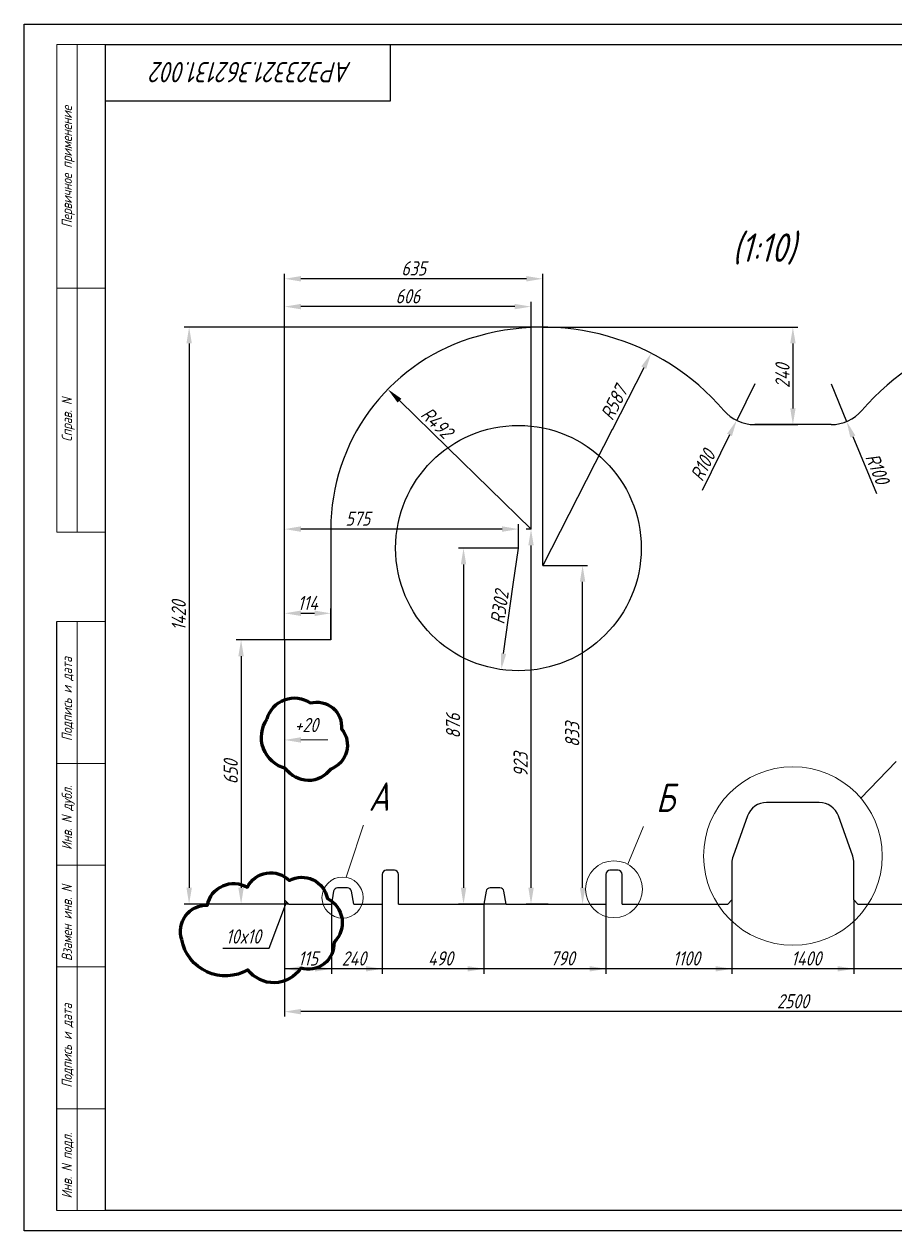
# Model space of a CAD drawing. Header units: millimetres. Extents: x -37087 to -34537, y -441 to 3013.
# Drawn here: x -36047 to -35832.9, y 2682.4 to 2979.4 of the extents above; entities that cross this region are included whole.
import ezdxf
from ezdxf.enums import TextEntityAlignment as Align

# ---------------------------------------------------------------- set-up
doc = ezdxf.new("R2010")
doc.units = ezdxf.units.MM
doc.header["$PDSIZE"] = -1
doc.linetypes.add('K5LT_THIN', pattern=[0])
doc.linetypes.add('SLD-Сплошная', pattern=[0])
for name, color, linetype in [('Frame', 6, 'Continuous'), ('ОСНОВНАЯ_НАДПИСЬ', 7, 'SLD-Сплошная'), ('ЧЕРТЕЖ', 7, 'Continuous')]:
    doc.layers.add(name, color=color, linetype=linetype)
doc.layers.add('Системный слой (1)', color=7, linetype='Continuous', true_color=0x909090)
doc.styles.add('SLDTEXTSTYLE0', font='ГОСТ тип А наклонный.ttf')
doc.styles.get("Standard").update_dxf_attribs({"font": 'ГОСТ тип А наклонный.ttf'})
doc.styles.add('ГОСТ', font='ГОСТ тип А.ttf', dxfattribs={"oblique": 15})
doc.dimstyles.new('dim1', dxfattribs={"dimtxt": 3.5, "dimasz": 4, "dimexe": 1.2, "dimexo": 0, "dimgap": 0.8, "dimtad": 1, "dimdec": 0, "dimdsep": 46, "dimtxsty": 'Standard', "dimcen": 5, "dimadec": 0, "dimazin": 0, "dimtfac": 1, "dimtdec": 0, "dimtmove": 0, "dimatfit": 3, "dimfxl": 1, "dimtolj": 1, "dimtzin": 0, "dimarcsym": 0})

# ---------------------------------------------------------------- blocks, each defined once
blk = doc.blocks.new('*D7245')
at = {"color": 0, "lineweight": -2}
for p, q in [((-35982.94, 2763.79), (-35982.94, 2745.65)), ((-35971.44, 2762.79), (-35971.44, 2745.65)), ((-35975.44, 2746.85), (-35978.94, 2746.85))]:
    blk.add_line(p, q, dxfattribs=at)
at = {"color": 0}
for points in [[(-35978.94, 2747.51), (-35978.94, 2746.18), (-35982.94, 2746.85)], [(-35975.44, 2746.18), (-35975.44, 2747.51), (-35971.44, 2746.85)]]:
    blk.add_solid(points, dxfattribs=at)
at = {"layer": 'Defpoints', "color": 0}
for p in [(-35982.94, 2763.79), (-35971.44, 2762.79), (-35982.94, 2746.85)]:
    blk.add_point(p, dxfattribs=at)
at = {"color": 0, "insert": (-35977.19, 2749.4), "char_height": 3.5, "attachment_point": 5}
blk.add_mtext('\\A1;115', dxfattribs=at)
blk = doc.blocks.new('*D7246')
at = {"color": 0, "lineweight": -2}
for p, q in [((-35982.94, 2763.79), (-35982.94, 2745.65)), ((-35958.94, 2762.79), (-35958.94, 2745.65)), ((-35962.94, 2746.85), (-35982.94, 2746.85))]:
    blk.add_line(p, q, dxfattribs=at)
at = {"color": 0}
blk.add_solid([(-35962.94, 2746.18), (-35962.94, 2747.51), (-35958.94, 2746.85)], dxfattribs=at)
at = {"layer": 'Defpoints', "color": 0}
for p in [(-35982.94, 2763.79), (-35958.94, 2762.79), (-35982.94, 2751.67)]:
    blk.add_point(p, dxfattribs=at)
at = {"color": 0, "insert": (-35965.89, 2749.4), "char_height": 3.5, "attachment_point": 5}
blk.add_mtext('\\A1;240', dxfattribs=at)
blk = doc.blocks.new('_None')
blk = doc.blocks.new('*D7247')
at = {"color": 0, "lineweight": -2}
for p, q in [((-35982.94, 2763.79), (-35982.94, 2745.65)), ((-35933.94, 2762.79), (-35933.94, 2745.65)), ((-35937.94, 2746.85), (-35982.94, 2746.85))]:
    blk.add_line(p, q, dxfattribs=at)
at = {"color": 0}
blk.add_solid([(-35937.94, 2746.18), (-35937.94, 2747.51), (-35933.94, 2746.85)], dxfattribs=at)
at = {"layer": 'Defpoints', "color": 0}
for p in [(-35982.94, 2763.79), (-35933.94, 2762.79), (-35982.94, 2746.85)]:
    blk.add_point(p, dxfattribs=at)
at = {"color": 0, "insert": (-35944.61, 2749.4), "char_height": 3.5, "attachment_point": 5}
blk.add_mtext('\\A1;490', dxfattribs=at)
blk = doc.blocks.new('*D7248')
at = {"color": 0, "lineweight": -2}
for p, q in [((-35982.94, 2763.79), (-35982.94, 2745.65)), ((-35903.94, 2762.79), (-35903.94, 2745.65)), ((-35907.94, 2746.85), (-35982.94, 2746.85))]:
    blk.add_line(p, q, dxfattribs=at)
at = {"color": 0}
blk.add_solid([(-35907.94, 2746.18), (-35907.94, 2747.51), (-35903.94, 2746.85)], dxfattribs=at)
at = {"layer": 'Defpoints', "color": 0}
for p in [(-35982.94, 2763.79), (-35903.94, 2762.79), (-35982.94, 2746.85)]:
    blk.add_point(p, dxfattribs=at)
at = {"color": 0, "insert": (-35914.61, 2749.42), "char_height": 3.5, "attachment_point": 5}
blk.add_mtext('\\A1;790', dxfattribs=at)
blk = doc.blocks.new('*D7249')
at = {"color": 0, "lineweight": -2}
for p, q in [((-35982.94, 2763.79), (-35982.94, 2745.65)), ((-35872.94, 2763.79), (-35872.94, 2745.65)), ((-35876.94, 2746.85), (-35982.94, 2746.85))]:
    blk.add_line(p, q, dxfattribs=at)
at = {"color": 0}
blk.add_solid([(-35876.94, 2746.18), (-35876.94, 2747.51), (-35872.94, 2746.85)], dxfattribs=at)
at = {"layer": 'Defpoints', "color": 0}
for p in [(-35982.94, 2763.79), (-35872.94, 2763.79), (-35982.94, 2746.85)]:
    blk.add_point(p, dxfattribs=at)
at = {"color": 0, "insert": (-35884.14, 2749.4), "char_height": 3.5, "attachment_point": 5}
blk.add_mtext('\\A1;1100', dxfattribs=at)
blk = doc.blocks.new('D28')
at = {"color": 0, "lineweight": -2}
for p, q in [((-35982.94, 2763.79), (-35982.94, 2745.65)), ((-35842.94, 2763.79), (-35842.94, 2745.65)), ((-35846.94, 2746.85), (-35982.94, 2746.85))]:
    blk.add_line(p, q, dxfattribs=at)
at = {"color": 0}
blk.add_solid([(-35846.94, 2746.18), (-35846.94, 2747.51), (-35842.94, 2746.85)], dxfattribs=at)
at = {"layer": 'Defpoints', "color": 0}
for p in [(-35982.94, 2763.79), (-35842.94, 2763.79), (-35982.94, 2746.85)]:
    blk.add_point(p, dxfattribs=at)
at = {"color": 0, "insert": (-35854.67, 2749.4), "char_height": 3.5, "attachment_point": 5}
blk.add_mtext('\\A1;1400', dxfattribs=at)
blk = doc.blocks.new('*D7250')
at = {"color": 0, "lineweight": -2}
for p, q in [((-35982.94, 2763.79), (-35982.94, 2745.65)), ((-35815.94, 2762.79), (-35815.94, 2745.65)), ((-35819.94, 2746.85), (-35982.94, 2746.85))]:
    blk.add_line(p, q, dxfattribs=at)
at = {"color": 0}
blk.add_solid([(-35819.94, 2746.18), (-35819.94, 2747.51), (-35815.94, 2746.85)], dxfattribs=at)
at = {"layer": 'Defpoints', "color": 0}
for p in [(-35982.94, 2763.79), (-35815.94, 2762.79), (-35982.94, 2746.85)]:
    blk.add_point(p, dxfattribs=at)
at = {"color": 0, "insert": (-35827.67, 2749.42), "char_height": 3.5, "attachment_point": 5}
blk.add_mtext('\\A1;1670', dxfattribs=at)
blk = doc.blocks.new('*D7251')
at = {"color": 0, "lineweight": -2}
for p, q in [((-35982.94, 2763.79), (-35982.94, 2745.65)), ((-35787.44, 2762.79), (-35787.44, 2745.65)), ((-35791.44, 2746.85), (-35982.94, 2746.85))]:
    blk.add_line(p, q, dxfattribs=at)
at = {"color": 0}
blk.add_solid([(-35791.44, 2746.18), (-35791.44, 2747.51), (-35787.44, 2746.85)], dxfattribs=at)
at = {"layer": 'Defpoints', "color": 0}
for p in [(-35982.94, 2763.79), (-35787.44, 2762.79), (-35982.94, 2746.85)]:
    blk.add_point(p, dxfattribs=at)
at = {"color": 0, "insert": (-35798.77, 2749.4), "char_height": 3.5, "attachment_point": 5}
blk.add_mtext('\\A1;1955', dxfattribs=at)
blk = doc.blocks.new('*D7252')
at = {"color": 0, "lineweight": -2}
for p, q in [((-35982.94, 2763.79), (-35982.94, 2745.65)), ((-35760.94, 2762.79), (-35760.94, 2745.65)), ((-35764.94, 2746.85), (-35982.94, 2746.85))]:
    blk.add_line(p, q, dxfattribs=at)
at = {"color": 0}
blk.add_solid([(-35764.94, 2746.18), (-35764.94, 2747.51), (-35760.94, 2746.85)], dxfattribs=at)
at = {"layer": 'Defpoints', "color": 0}
for p in [(-35982.94, 2763.79), (-35760.94, 2762.79), (-35982.94, 2746.85)]:
    blk.add_point(p, dxfattribs=at)
at = {"color": 0, "insert": (-35773.2, 2749.4), "char_height": 3.5, "attachment_point": 5}
blk.add_mtext('\\A1;2220', dxfattribs=at)
blk = doc.blocks.new('*D7253')
at = {"color": 0, "lineweight": -2}
for p, q in [((-35982.94, 2763.79), (-35982.94, 2745.65)), ((-35749.94, 2762.79), (-35749.94, 2745.65)), ((-35753.94, 2746.85), (-35982.94, 2746.85))]:
    blk.add_line(p, q, dxfattribs=at)
at = {"color": 0}
blk.add_solid([(-35753.94, 2746.18), (-35753.94, 2747.51), (-35749.94, 2746.85)], dxfattribs=at)
at = {"layer": 'Defpoints', "color": 0}
for p in [(-35982.94, 2763.79), (-35749.94, 2762.79), (-35982.94, 2746.85)]:
    blk.add_point(p, dxfattribs=at)
at = {"color": 0, "insert": (-35755.47, 2749.4), "char_height": 3.5, "attachment_point": 5}
blk.add_mtext('\\A1;2330', dxfattribs=at)
blk = doc.blocks.new('*D7254')
at = {"color": 0, "lineweight": -2}
for p, q in [((-35982.94, 2763.79), (-35982.94, 2735.11)), ((-35732.94, 2763.79), (-35732.94, 2735.11)), ((-35736.94, 2736.31), (-35978.94, 2736.31))]:
    blk.add_line(p, q, dxfattribs=at)
at = {"color": 0}
for points in [[(-35978.94, 2736.97), (-35978.94, 2735.64), (-35982.94, 2736.31)], [(-35736.94, 2735.64), (-35736.94, 2736.97), (-35732.94, 2736.31)]]:
    blk.add_solid(points, dxfattribs=at)
at = {"layer": 'Defpoints', "color": 0}
for p in [(-35982.94, 2763.79), (-35732.94, 2763.79), (-35982.94, 2736.31)]:
    blk.add_point(p, dxfattribs=at)
at = {"color": 0, "insert": (-35857.94, 2738.86), "char_height": 3.5, "attachment_point": 5}
blk.add_mtext('\\A1;2500', dxfattribs=at)
blk = doc.blocks.new('D34')
at = {"color": 0, "lineweight": -2}
for p, q in [((-35982.94, 2827.79), (-35994.84, 2827.79)), ((-35993.64, 2823.79), (-35993.64, 2766.79)), ((-35981.94, 2762.79), (-35994.84, 2762.79))]:
    blk.add_line(p, q, dxfattribs=at)
at = {"color": 0}
for points in [[(-35992.98, 2823.79), (-35994.31, 2823.79), (-35993.64, 2827.79)], [(-35994.31, 2766.79), (-35992.98, 2766.79), (-35993.64, 2762.79)]]:
    blk.add_solid(points, dxfattribs=at)
at = {"layer": 'Defpoints', "color": 0}
for p in [(-35982.94, 2827.79), (-35993.64, 2762.79), (-35981.94, 2762.79)]:
    blk.add_point(p, dxfattribs=at)
at = {"color": 0, "insert": (-35996.19, 2795.29), "char_height": 3.5, "attachment_point": 5, "rotation": 90}
blk.add_mtext('\\A1;650', dxfattribs=at)
blk = doc.blocks.new('*D7255')
at = {"color": 0, "lineweight": -2}
for p, q in [((-35919.44, 2904.76), (-36007.62, 2904.76)), ((-36006.42, 2900.76), (-36006.42, 2766.79)), ((-35981.94, 2762.79), (-36007.62, 2762.79))]:
    blk.add_line(p, q, dxfattribs=at)
at = {"color": 0}
for points in [[(-36005.75, 2900.76), (-36007.08, 2900.76), (-36006.42, 2904.76)], [(-36007.08, 2766.79), (-36005.75, 2766.79), (-36006.42, 2762.79)]]:
    blk.add_solid(points, dxfattribs=at)
at = {"layer": 'Defpoints', "color": 0}
for p in [(-35919.44, 2904.76), (-36006.42, 2762.79), (-35981.94, 2762.79)]:
    blk.add_point(p, dxfattribs=at)
at = {"color": 0, "insert": (-36008.97, 2833.78), "char_height": 3.5, "attachment_point": 5, "rotation": 90}
blk.add_mtext('\\A1;1420', dxfattribs=at)
blk = doc.blocks.new('*D7256')
at = {"color": 0, "lineweight": -2}
for p, q in [((-35982.94, 2827.79), (-35982.94, 2835.55)), ((-35978.94, 2834.35), (-35975.58, 2834.35)), ((-35971.58, 2827.79), (-35971.58, 2835.55))]:
    blk.add_line(p, q, dxfattribs=at)
at = {"color": 0}
for points in [[(-35978.94, 2835.02), (-35978.94, 2833.68), (-35982.94, 2834.35)], [(-35975.58, 2833.68), (-35975.58, 2835.02), (-35971.58, 2834.35)]]:
    blk.add_solid(points, dxfattribs=at)
at = {"layer": 'Defpoints', "color": 0}
for p in [(-35971.58, 2834.35), (-35982.94, 2827.79), (-35971.58, 2827.79)]:
    blk.add_point(p, dxfattribs=at)
at = {"color": 0, "insert": (-35977.26, 2836.9), "char_height": 3.5, "attachment_point": 5}
blk.add_mtext('\\A1;114', dxfattribs=at)
blk = doc.blocks.new('D38')
at = {"color": 0, "lineweight": -2}
blk.add_line((-35954.69, 2886.69), (-35942.83, 2875.1), dxfattribs=at)
at = {"color": 0}
blk.add_solid([(-35954.23, 2887.17), (-35955.16, 2886.21), (-35957.55, 2889.49)], dxfattribs=at)
at = {"layer": 'Defpoints', "color": 0}
for p in [(-35957.55, 2889.49), (-35922.34, 2855.07)]:
    blk.add_point(p, dxfattribs=at)
at = {"color": 0, "insert": (-35945.49, 2881.26), "char_height": 3.5, "attachment_point": 5, "rotation": 315.6605}
blk.add_mtext('\\A1;R492', dxfattribs=at)
blk = doc.blocks.new('D39')
at = {"color": 0, "lineweight": -2}
blk.add_line((-35894.61, 2894.79), (-35902.41, 2879.52), dxfattribs=at)
at = {"color": 0}
blk.add_solid([(-35894.02, 2894.49), (-35895.21, 2895.09), (-35892.79, 2898.35)], dxfattribs=at)
at = {"layer": 'Defpoints', "color": 0}
for p in [(-35892.79, 2898.35), (-35919.46, 2846.11)]:
    blk.add_point(p, dxfattribs=at)
at = {"color": 0, "insert": (-35901.92, 2886.13), "char_height": 3.5, "attachment_point": 5, "rotation": 62.9614}
blk.add_mtext('\\A1;R587', dxfattribs=at)
blk = doc.blocks.new('D42')
at = {"color": 0, "lineweight": -2}
for p, q in [((-35925.44, 2850.39), (-35940.14, 2850.39)), ((-35938.94, 2846.39), (-35938.94, 2766.79)), ((-35928.44, 2762.79), (-35940.14, 2762.79))]:
    blk.add_line(p, q, dxfattribs=at)
at = {"color": 0}
for points in [[(-35938.27, 2846.39), (-35939.6, 2846.39), (-35938.94, 2850.39)], [(-35939.6, 2766.79), (-35938.27, 2766.79), (-35938.94, 2762.79)]]:
    blk.add_solid(points, dxfattribs=at)
at = {"layer": 'Defpoints', "color": 0}
for p in [(-35925.44, 2850.39), (-35938.94, 2762.79), (-35928.44, 2762.79)]:
    blk.add_point(p, dxfattribs=at)
at = {"color": 0, "insert": (-35941.51, 2806.59), "char_height": 3.5, "attachment_point": 5, "rotation": 90}
blk.add_mtext('\\A1;876', dxfattribs=at)
blk = doc.blocks.new('D43')
at = {"color": 0, "lineweight": -2}
for p, q in [((-35919.46, 2846.11), (-35908.46, 2846.11)), ((-35909.66, 2766.79), (-35909.66, 2842.11)), ((-35916.19, 2762.79), (-35908.46, 2762.79))]:
    blk.add_line(p, q, dxfattribs=at)
at = {"color": 0}
for points in [[(-35908.99, 2842.11), (-35910.32, 2842.11), (-35909.66, 2846.11)], [(-35910.32, 2766.79), (-35908.99, 2766.79), (-35909.66, 2762.79)]]:
    blk.add_solid(points, dxfattribs=at)
at = {"layer": 'Defpoints', "color": 0}
for p in [(-35919.46, 2846.11), (-35909.66, 2846.11), (-35916.19, 2762.79)]:
    blk.add_point(p, dxfattribs=at)
at = {"color": 0, "insert": (-35912.21, 2804.45), "char_height": 3.5, "attachment_point": 5, "rotation": 90}
blk.add_mtext('\\A1;833', dxfattribs=at)
blk = doc.blocks.new('D44')
at = {"color": 0, "lineweight": -2}
for p, q in [((-35922.34, 2855.07), (-35923.54, 2855.07)), ((-35922.34, 2766.79), (-35922.34, 2851.07)), ((-35918.11, 2762.79), (-35923.54, 2762.79))]:
    blk.add_line(p, q, dxfattribs=at)
at = {"color": 0}
for points in [[(-35921.67, 2851.07), (-35923, 2851.07), (-35922.34, 2855.07)], [(-35923, 2766.79), (-35921.67, 2766.79), (-35922.34, 2762.79)]]:
    blk.add_solid(points, dxfattribs=at)
at = {"layer": 'Defpoints', "color": 0}
for p in [(-35922.34, 2855.07), (-35922.34, 2855.07), (-35918.11, 2762.79)]:
    blk.add_point(p, dxfattribs=at)
at = {"color": 0, "insert": (-35924.89, 2797.07), "char_height": 3.5, "attachment_point": 5, "rotation": 90}
blk.add_mtext('\\A1;923', dxfattribs=at)
blk = doc.blocks.new('D45')
at = {"color": 0, "lineweight": -2}
blk.add_line((-35929.1, 2824.45), (-35926.7, 2841.41), dxfattribs=at)
at = {"color": 0}
blk.add_solid([(-35929.76, 2824.54), (-35928.44, 2824.35), (-35929.65, 2820.49)], dxfattribs=at)
at = {"layer": 'Defpoints', "color": 0}
for p in [(-35925.44, 2850.39), (-35929.65, 2820.49)]:
    blk.add_point(p, dxfattribs=at)
at = {"color": 0, "insert": (-35930.07, 2835.8), "char_height": 3.5, "attachment_point": 5, "rotation": 81.9711}
blk.add_mtext('\\A1;R302', dxfattribs=at)
blk = doc.blocks.new('D46')
at = {"color": 0, "lineweight": -2}
for p, q in [((-35982.94, 2827.79), (-35982.94, 2856.27)), ((-35929.44, 2855.07), (-35978.94, 2855.07)), ((-35925.44, 2850.39), (-35925.44, 2856.27))]:
    blk.add_line(p, q, dxfattribs=at)
at = {"color": 0}
for points in [[(-35978.94, 2855.74), (-35978.94, 2854.4), (-35982.94, 2855.07)], [(-35929.44, 2854.4), (-35929.44, 2855.74), (-35925.44, 2855.07)]]:
    blk.add_solid(points, dxfattribs=at)
at = {"layer": 'Defpoints', "color": 0}
for p in [(-35982.94, 2855.07), (-35925.44, 2850.39), (-35982.94, 2827.79)]:
    blk.add_point(p, dxfattribs=at)
at = {"color": 0, "insert": (-35964.94, 2857.64), "char_height": 3.5, "attachment_point": 5}
blk.add_mtext('\\A1;575', dxfattribs=at)
blk = doc.blocks.new('D47')
at = {"color": 0, "lineweight": -2}
for p, q in [((-35982.94, 2855.07), (-35982.94, 2911.03)), ((-35922.34, 2855.07), (-35922.34, 2911.03)), ((-35926.34, 2909.83), (-35978.94, 2909.83))]:
    blk.add_line(p, q, dxfattribs=at)
at = {"color": 0}
for points in [[(-35978.94, 2910.5), (-35978.94, 2909.17), (-35982.94, 2909.83)], [(-35926.34, 2909.17), (-35926.34, 2910.5), (-35922.34, 2909.83)]]:
    blk.add_solid(points, dxfattribs=at)
at = {"layer": 'Defpoints', "color": 0}
for p in [(-35982.94, 2909.83), (-35982.94, 2855.07), (-35922.34, 2855.07)]:
    blk.add_point(p, dxfattribs=at)
at = {"color": 0, "insert": (-35952.64, 2912.38), "char_height": 3.5, "attachment_point": 5}
blk.add_mtext('\\A1;606', dxfattribs=at)
blk = doc.blocks.new('D48')
at = {"color": 0, "lineweight": -2}
for p, q in [((-35982.94, 2855.07), (-35982.94, 2917.88)), ((-35923.46, 2916.68), (-35978.94, 2916.68)), ((-35919.46, 2846.11), (-35919.46, 2917.88))]:
    blk.add_line(p, q, dxfattribs=at)
at = {"color": 0}
for points in [[(-35978.94, 2917.35), (-35978.94, 2916.02), (-35982.94, 2916.68)], [(-35923.46, 2916.02), (-35923.46, 2917.35), (-35919.46, 2916.68)]]:
    blk.add_solid(points, dxfattribs=at)
at = {"layer": 'Defpoints', "color": 0}
for p in [(-35982.94, 2916.68), (-35982.94, 2855.07), (-35919.46, 2846.11)]:
    blk.add_point(p, dxfattribs=at)
at = {"color": 0, "insert": (-35951.2, 2919.23), "char_height": 3.5, "attachment_point": 5}
blk.add_mtext('\\A1;635', dxfattribs=at)
blk = doc.blocks.new('D49')
at = {"color": 0, "lineweight": -2}
for p, q in [((-35919.46, 2904.76), (-35856.74, 2904.76)), ((-35857.94, 2900.76), (-35857.94, 2884.79)), ((-35867.33, 2880.79), (-35856.74, 2880.79))]:
    blk.add_line(p, q, dxfattribs=at)
at = {"color": 0}
for points in [[(-35857.27, 2900.76), (-35858.6, 2900.76), (-35857.94, 2904.76)], [(-35858.6, 2884.79), (-35857.27, 2884.79), (-35857.94, 2880.79)]]:
    blk.add_solid(points, dxfattribs=at)
at = {"layer": 'Defpoints', "color": 0}
for p in [(-35919.46, 2904.76), (-35867.33, 2880.79), (-35857.94, 2880.79)]:
    blk.add_point(p, dxfattribs=at)
at = {"color": 0, "insert": (-35860.49, 2892.78), "char_height": 3.5, "attachment_point": 5, "rotation": 90}
blk.add_mtext('\\A1;240', dxfattribs=at)
blk = doc.blocks.new('*D7258')
at = {"color": 0, "lineweight": -2}
for p, q in [((-35867.33, 2890.79), (-35871.76, 2881.83)), ((-35873.53, 2878.24), (-35880.27, 2864.6))]:
    blk.add_line(p, q, dxfattribs=at)
at = {"color": 0}
blk.add_solid([(-35872.94, 2877.94), (-35874.13, 2878.53), (-35871.76, 2881.83)], dxfattribs=at)
at = {"layer": 'Defpoints', "color": 0}
for p in [(-35867.33, 2890.79), (-35871.76, 2881.83)]:
    blk.add_point(p, dxfattribs=at)
at = {"color": 0, "insert": (-35880.07, 2870.76), "char_height": 3.5, "attachment_point": 5, "rotation": 63.7123}
blk.add_mtext('\\A1;R100', dxfattribs=at)
blk = doc.blocks.new('D51')
at = {"color": 0, "lineweight": -2}
for p, q in [((-35848.54, 2890.79), (-35844.72, 2881.55)), ((-35843.19, 2877.85), (-35837.38, 2863.8))]:
    blk.add_line(p, q, dxfattribs=at)
at = {"color": 0}
blk.add_solid([(-35842.58, 2878.11), (-35843.81, 2877.6), (-35844.72, 2881.55)], dxfattribs=at)
at = {"layer": 'Defpoints', "color": 0}
for p in [(-35848.54, 2890.79), (-35844.72, 2881.55)]:
    blk.add_point(p, dxfattribs=at)
at = {"color": 0, "insert": (-35837.17, 2869.95), "char_height": 3.5, "attachment_point": 5, "rotation": 292.4551}
blk.add_mtext('\\A1;R100', dxfattribs=at)
blk = doc.blocks.new('stamp-side-22600')
at = {"layer": 'Frame'}
blk.add_line((-12, 0), (-12, 145), dxfattribs=at)
at = {"layer": 'Frame', "lineweight": 13}
for p, q in [((-12, 145), (0, 145)), ((-12, 110), (0, 110)), ((0, 85), (-12, 85)), ((-12, 60), (0, 60)), ((0, 25), (-12, 25)), ((0, 0), (-12, 0))]:
    blk.add_line(p, q, dxfattribs=at)
at = {"layer": 'Frame', "color": 7, "lineweight": 13}
blk.add_line((-7, 145), (-7, 0), dxfattribs=at)
at = {"color": 7, "lineweight": 13, "style": 'ГОСТ', "oblique": 15}
for s, p in [('Подпись и дата', (-8.25, 115.55)), ('Инв. N дубл.', (-8.25, 88.76)), ('Взамен инв. N', (-8.25, 61.42)), ('Подпись и дата', (-8.25, 30.25)), ('Инв. N подл.', (-8.25, 2.97))]:
    blk.add_text(s, height=2.5, rotation=90, dxfattribs=at).set_placement(p)
blk = doc.blocks.new('stamp-side-w22600')
at = {"layer": 'Frame', "lineweight": 13}
for p, q in [((0, 287), (-12, 287)), ((-12, 167), (-12, 287)), ((0, 227), (-12, 227)), ((0, 167), (-12, 167))]:
    blk.add_line(p, q, dxfattribs=at)
at = {"layer": 'Frame', "color": 7, "lineweight": 13}
blk.add_line((-7, 287), (-7, 167), dxfattribs=at)
blk.add_blockref('stamp-side-22600', (0, 0))
at = {"color": 7, "lineweight": 13, "style": 'ГОСТ', "oblique": 15}
for s, p in [('Первичное применение', (-8.25, 241.89)), ('Справ. N', (-8.25, 189.23))]:
    blk.add_text(s, height=2.5, rotation=90, dxfattribs=at).set_placement(p)
blk = doc.blocks.new('A3-hor-gost-02-Neptun')
at = {"layer": 'Frame', "color": 7}
blk.add_lwpolyline([(0, 0), (0, 297), (420, 297), (420, 0)], close=True, dxfattribs=at)
at = {"layer": 'Frame'}
blk.add_lwpolyline([(20, 5), (20, 292), (415, 292), (415, 5)], close=True, dxfattribs=at)
blk.add_lwpolyline([(90, 292), (90, 278), (20, 278)], dxfattribs=at)
blk.add_blockref('stamp-side-w22600', (20, 5))
at = {"layer": 'ОСНОВНАЯ_НАДПИСЬ', "lineweight": 13, "style": 'SLDTEXTSTYLE0', "oblique": 7.5}
blk.add_attdef('PAGE', (407.55, 7.97), '', height=3.5, dxfattribs=at)
at = {"layer": 'ЧЕРТЕЖ', "style": 'ГОСТ', "oblique": 15}
blk.add_attdef('НОМЕР ЧЕРТЕЖА', text='', height=5, rotation=180, dxfattribs=at).set_placement((58.02, 285.18), align=Align.MIDDLE_CENTER)
blk.add_attdef('Номер чертежа', text='', height=7, dxfattribs=at).set_placement((351.15, 13.28), align=Align.MIDDLE_CENTER)
blk = doc.blocks.new('A$C128E1BCE')
at = {"linetype": 'Continuous', "lineweight": 9}
blk.add_line((40, 0), (106.5, 0), dxfattribs=at)
at = {"linetype": 'Continuous'}
blk.add_solid([(40, 6.7), (40, -6.7), (0, 0)], dxfattribs=at)

msp = doc.modelspace()

# ---------------------------------------------------------------- linework, layer by layer
at = {"color": 7}
for p, q in [((-35902.3923, 2879.5459), (-35919.4565, 2846.1112)), ((-35942.829, 2875.0966), (-35922.3365, 2855.0712)), ((-35926.7033, 2841.4109), (-35925.4365, 2850.3912))]:
    msp.add_line(p, q, dxfattribs=at)
at = {"color": 3}
for p, q in [((-35848.5387, 2880.7912), (-35867.3343, 2880.7912)), ((-35971.5765, 2855.0712), (-35971.5765, 2827.7912)), ((-35982.9365, 2827.7912), (-35982.9365, 2763.7912)), ((-35971.5765, 2827.7912), (-35982.9365, 2827.7912)), ((-35851.4601, 2787.7912), (-35864.4129, 2787.7912)), ((-35869.1217, 2784.4729), (-35872.6453, 2774.6068)), ((-35843.2278, 2774.6068), (-35846.7514, 2784.4729)), ((-35955.9365, 2771.0912), (-35957.9365, 2771.0912)), ((-35900.9365, 2771.0912), (-35902.9365, 2771.0912)), ((-35872.9365, 2772.9252), (-35872.9365, 2763.7912)), ((-35842.9365, 2763.7912), (-35842.9365, 2772.9252)), ((-35958.9365, 2770.0912), (-35958.9365, 2762.7912)), ((-35954.9365, 2762.7912), (-35954.9365, 2770.0912)), ((-35903.9365, 2770.0912), (-35903.9365, 2762.7912)), ((-35899.9365, 2762.7912), (-35899.9365, 2770.0912)), ((-35970.8814, 2765.9636), (-35971.4365, 2762.7912)), ((-35967.4767, 2766.7912), (-35969.8963, 2766.7912)), ((-35965.9365, 2762.7912), (-35966.4917, 2765.9636)), ((-35933.3814, 2765.9636), (-35933.9365, 2762.7912)), ((-35929.9767, 2766.7912), (-35932.3963, 2766.7912)), ((-35928.4365, 2762.7912), (-35928.9917, 2765.9636)), ((-35981.9365, 2762.7912), (-35982.9365, 2763.7912)), ((-35981.9365, 2762.7912), (-35971.4365, 2762.7912)), ((-35965.9365, 2762.7912), (-35958.9365, 2762.7912)), ((-35954.9365, 2762.7912), (-35933.9365, 2762.7912)), ((-35928.4365, 2762.7912), (-35903.9365, 2762.7912)), ((-35899.9365, 2762.7912), (-35873.9365, 2762.7912)), ((-35873.9365, 2762.7912), (-35872.9365, 2763.7912)), ((-35842.9365, 2763.7912), (-35841.9365, 2762.7912)), ((-35841.9365, 2762.7912), (-35815.9365, 2762.7912))]:
    msp.add_line(p, q, dxfattribs=at)
at = {"color": 7}
msp.add_lwpolyline([(-35998.1274, 2751.9355), (-35986.7036, 2751.9355), (-35982.4365, 2763.2912)], dxfattribs=at)
at = {"color": 3}
msp.add_circle((-35925.4365, 2850.3912), 30.2, dxfattribs=at)
for centre, radius, start, end in [((-35919.4565, 2846.1112), 58.6515, 40.603721, 107.818889), ((-35796.4165, 2846.1112), 58.6515, 72.181111, 139.396279), ((-35922.3365, 2855.0712), 49.24, 107.818889, 180), ((-35867.3343, 2890.7912), 10, 220.603721, 270), ((-35848.5387, 2890.7912), 10, 270, 319.396279), ((-35864.4129, 2782.7912), 5, 90, 160.346176), ((-35851.4601, 2782.7912), 5, 19.653824, 90), ((-35867.9365, 2772.9252), 5, 160.346176, 180), ((-35847.9365, 2772.9252), 5, 0, 19.653824), ((-35957.9365, 2770.0912), 1, 90, 180), ((-35955.9365, 2770.0912), 1, 0, 90), ((-35902.9365, 2770.0912), 1, 90, 180), ((-35900.9365, 2770.0912), 1, 0, 90), ((-35969.8963, 2765.7912), 1, 90, 170.073754), ((-35967.4767, 2765.7912), 1, 9.926246, 90), ((-35932.3963, 2765.7912), 1, 90, 170.073754), ((-35929.9767, 2765.7912), 1, 9.926246, 90)]:
    msp.add_arc(centre, radius, start, end, dxfattribs=at)
at = {"layer": 'Defpoints', "color": 6, "lineweight": 60}
for points in [[(-35987.2224, 2808.3679, -0.520567), (-35976.6317, 2812.2764, -0.520567), (-35968.9407, 2805.8463, -0.520567), (-35971.5884, 2796.012, -0.520567), (-35982.6835, 2796.1381, -0.520567)], [(-36008.2359, 2754.0534, -0.520567), (-36001.9319, 2762.5008, -0.520567), (-35992.0976, 2766.9136, -0.520567), (-35981.7589, 2768.5527, -0.520567), (-35972.429, 2764.1398, -0.520567), (-35970.7899, 2753.423, -0.520567), (-35978.9852, 2746.9928, -0.520567), (-35991.9715, 2746.6146, -0.520567)]]:
    msp.add_lwpolyline(points, format="xyb", close=True, dxfattribs=at)
at = {"layer": 'Системный слой (1)', "color": 7, "linetype": 'K5LT_THIN', "lineweight": 18}
for p, q in [((-35841.1924, 2788.823), (-35832.5116, 2797.8821)), ((-35967.8371, 2769.3648), (-35962.7902, 2784.4729)), ((-35962.7902, 2784.4729), (-35954.1203, 2784.4729)), ((-35898.5619, 2772.5741), (-35893.9214, 2783.7013)), ((-35893.9214, 2783.7013), (-35883.5714, 2783.7013))]:
    msp.add_line(p, q, dxfattribs=at)
for centre, radius in [((-35857.9365, 2774.6068), 21.9652), ((-35901.9365, 2766.4412), 7), ((-35968.6865, 2764.3774), 5.0592)]:
    msp.add_arc(centre, radius, 0, 359.999994, dxfattribs=at)

# ---------------------------------------------------------------- block references
at = {"color": 2, "lineweight": 100, "ltscale": 0.4}
ref = msp.add_blockref('A3-hor-gost-02-Neptun', (-36046.9901, 2682.3512), dxfattribs=at)
ref.add_attrib('НОМЕР ЧЕРТЕЖА', 'АРЭ23321.362131.002', dxfattribs={"layer": 'ЧЕРТЕЖ', "height": 5, "rotation": 180, "style": 'ГОСТ', "oblique": 15}).set_placement((-35990.9672, 2967.5306), align=Align.MIDDLE_CENTER)
at = {"xscale": -0.1, "yscale": 0.1, "zscale": 0.1, "rotation": 180}
msp.add_blockref('A$C128E1BCE', (-35982.9365, 2803.1775), dxfattribs=at)

# ---------------------------------------------------------------- texts
at = {"color": 7, "style": 'ГОСТ', "oblique": 15}
msp.add_text('10x10', height=3.5, dxfattribs=at).set_placement((-35993.0726, 2753.0527), align=Align.CENTER)
at = {"linetype": 'Continuous', "insert": (-35977.5933, 2806.8437), "char_height": 3.5, "attachment_point": 5}
msp.add_mtext('\\A1;+20', dxfattribs=at)

# ---------------------------------------------------------------- dimensions: what is measured, and where the dimension line sits
for base, p1, p2, override, picture, middle in [((-35982.9365, 2916.6835), (-35919.4565, 2846.1112), (-35982.9365, 2855.0712), {"dimlfac": 10, "dimsah": 1}, 'D48', (-35951.1965, 2916.6835)), ((-35982.9365, 2909.8319), (-35922.3365, 2855.0712), (-35982.9365, 2855.0712), {"dimlfac": 10, "dimsah": 1}, 'D47', (-35952.6365, 2909.8319)), ((-35982.9365, 2855.0712), (-35925.4365, 2850.3912), (-35982.9365, 2827.7912), {"dimlfac": 10, "dimsah": 1}, 'D46', (-35964.9365, 2855.0712)), ((-35971.5765, 2834.3501), (-35982.9365, 2827.7912), (-35971.5765, 2827.7912), {"dimlfac": 10, "dimsah": 1}, '*D7256', (-35977.2565, 2834.3501)), ((-35982.9365, 2746.8463), (-35971.4365, 2762.7912), (-35982.9365, 2763.7912), {"dimlfac": 10, "dimsah": 1}, '*D7245', (-35977.1865, 2746.8463)), ((-35982.9365, 2746.8463), (-35958.9365, 2762.7912), (-35982.9365, 2763.7912), {"dimlfac": 10, "dimblk2": 'None', "dimsah": 1}, '*D7246', (-35965.8911, 2746.8463)), ((-35982.9365, 2746.8463), (-35933.9365, 2762.7912), (-35982.9365, 2763.7912), {"dimlfac": 10, "dimblk2": 'None', "dimsah": 1}, '*D7247', (-35944.609, 2746.8463)), ((-35982.9365, 2746.8463), (-35903.9365, 2762.7912), (-35982.9365, 2763.7912), {"dimlfac": 10, "dimblk2": 'None', "dimsah": 1}, '*D7248', (-35914.609, 2746.8463)), ((-35982.9365, 2746.8463), (-35872.9365, 2763.7912), (-35982.9365, 2763.7912), {"dimlfac": 10, "dimblk2": 'None', "dimsah": 1}, '*D7249', (-35884.1382, 2746.8463)), ((-35982.9365, 2746.8463), (-35842.9365, 2763.7912), (-35982.9365, 2763.7912), {"dimlfac": 10, "dimblk2": 'None', "dimsah": 1}, 'D28', (-35854.6674, 2746.8463)), ((-35982.9365, 2746.8463), (-35815.9365, 2762.7912), (-35982.9365, 2763.7912), {"dimlfac": 10, "dimblk2": 'None', "dimsah": 1}, '*D7250', (-35827.6674, 2746.8463)), ((-35982.9365, 2746.8463), (-35787.4365, 2762.7912), (-35982.9365, 2763.7912), {"dimlfac": 10, "dimblk2": 'None', "dimsah": 1}, '*D7251', (-35798.7705, 2746.8463)), ((-35982.9365, 2746.8463), (-35760.9365, 2762.7912), (-35982.9365, 2763.7912), {"dimlfac": 10, "dimblk2": 'None', "dimsah": 1}, '*D7252', (-35773.1965, 2746.8463)), ((-35982.9365, 2746.8463), (-35749.9365, 2762.7912), (-35982.9365, 2763.7912), {"dimlfac": 10, "dimblk2": 'None', "dimsah": 1}, '*D7253', (-35755.4692, 2746.8463)), ((-35982.9365, 2736.3074), (-35732.9365, 2763.7912), (-35982.9365, 2763.7912), {"dimlfac": 10, "dimsah": 1}, '*D7254', (-35857.9365, 2736.3074))]:
    dim = msp.add_linear_dim(base=base, p1=p1, p2=p2, dimstyle='dim1', override=override)
    dim.commit()
    dim.dimension.update_dxf_attribs({"geometry": picture, "text_midpoint": middle, "dimtype": 160})
for base, p1, p2, picture, middle in [((-36006.4162, 2762.7912), (-35919.4375, 2904.7627), (-35981.9365, 2762.7912), '*D7255', (-36006.4162, 2833.777)), ((-35857.9365, 2880.7912), (-35919.4565, 2904.7627), (-35867.3343, 2880.7912), 'D49', (-35857.9365, 2892.777)), ((-35922.3365, 2855.0712), (-35918.1071, 2762.7912), (-35922.3365, 2855.0712), 'D44', (-35922.3365, 2797.0712)), ((-35938.9365, 2762.7912), (-35925.4365, 2850.3912), (-35928.4365, 2762.7912), 'D42', (-35938.9365, 2806.5912)), ((-35909.6577, 2846.1112), (-35916.1865, 2762.7912), (-35919.4565, 2846.1112), 'D43', (-35909.6577, 2804.4512)), ((-35993.6419, 2762.7912), (-35982.9365, 2827.7912), (-35981.9365, 2762.7912), 'D34', (-35993.6419, 2795.2912))]:
    dim = msp.add_linear_dim(base=base, p1=p1, p2=p2, angle=90, dimstyle='dim1', override={"dimlfac": 10, "dimsah": 1})
    dim.commit()
    dim.dimension.update_dxf_attribs({"geometry": picture, "text_midpoint": middle, "dimtype": 160})
for center, mpoint, picture, middle in [((-35919.4565, 2846.1112), (-35892.7941, 2898.3521), 'D39', (-35899.6303, 2884.9577)), ((-35867.3343, 2890.7912), (-35871.7631, 2881.8254), '*D7258', (-35877.788, 2869.6286)), ((-35848.5387, 2890.7912), (-35844.7192, 2881.5494), 'D51', (-35839.5231, 2868.9771)), ((-35922.3365, 2855.0712), (-35957.5535, 2889.4855), 'D38', (-35947.2712, 2879.4375)), ((-35925.4365, 2850.3912), (-35929.6547, 2820.4873), 'D45', (-35927.5456, 2835.4392))]:
    dim = msp.add_radius_dim(center=center, mpoint=mpoint, dimstyle='dim1', override={"dimlfac": 10, "dimsah": 1})
    dim.commit()
    dim.dimension.update_dxf_attribs({"geometry": picture, "text_midpoint": middle, "dimtype": 164})

# ---------------------------------------------------------------- next in the draw order: texts
at = {"color": 7, "char_height": 7, "attachment_point": 7, "style": 'ГОСТ', "bg_fill": 2}
for s, insert in [('{\\A1;(1:10)}', (-35872.8423, 2920.1513)), ('А', (-35962.2794, 2785.7112)), ('Б', (-35891.6289, 2785.4395))]:
    msp.add_mtext(s, dxfattribs=dict(at, insert=insert))

doc.saveas('drawing.dxf')
